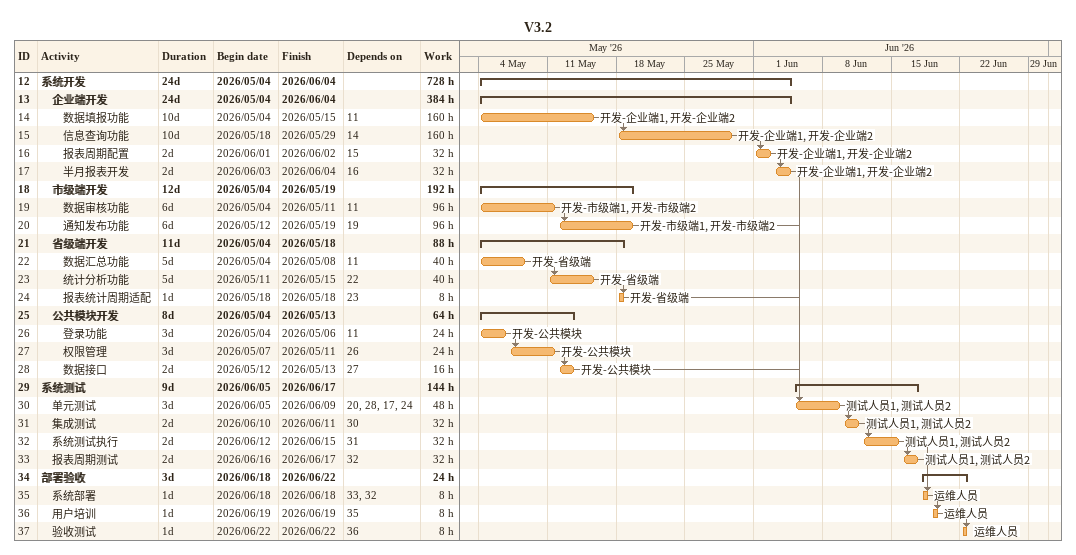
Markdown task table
V3.2

| ID | Level | Task | Duration | Start | Finish | Predecessors | Resources | Work (h) |
|---|---|---|---|---|---|---|---|---|
| 12 | 1 | **系统开发** | 24d | 2026-05-04 | 2026-06-04 |  |  | 728 |
| 13 | 2 | **企业端开发** | 24d | 2026-05-04 | 2026-06-04 |  |  | 384 |
| 14 | 3 | 数据填报功能 | 10d | 2026-05-04 | 2026-05-15 | 11 | 开发-企业端1, 开发-企业端2 | 160 |
| 15 | 3 | 信息查询功能 | 10d | 2026-05-18 | 2026-05-29 | 14 | 开发-企业端1, 开发-企业端2 | 160 |
| 16 | 3 | 报表周期配置 | 2d | 2026-06-01 | 2026-06-02 | 15 | 开发-企业端1, 开发-企业端2 | 32 |
| 17 | 3 | 半月报表开发 | 2d | 2026-06-03 | 2026-06-04 | 16 | 开发-企业端1, 开发-企业端2 | 32 |
| 18 | 2 | **市级端开发** | 12d | 2026-05-04 | 2026-05-19 |  |  | 192 |
| 19 | 3 | 数据审核功能 | 6d | 2026-05-04 | 2026-05-11 | 11 | 开发-市级端1, 开发-市级端2 | 96 |
| 20 | 3 | 通知发布功能 | 6d | 2026-05-12 | 2026-05-19 | 19 | 开发-市级端1, 开发-市级端2 | 96 |
| 21 | 2 | **省级端开发** | 11d | 2026-05-04 | 2026-05-18 |  |  | 88 |
| 22 | 3 | 数据汇总功能 | 5d | 2026-05-04 | 2026-05-08 | 11 | 开发-省级端 | 40 |
| 23 | 3 | 统计分析功能 | 5d | 2026-05-11 | 2026-05-15 | 22 | 开发-省级端 | 40 |
| 24 | 3 | 报表统计周期适配 | 1d | 2026-05-18 | 2026-05-18 | 23 | 开发-省级端 | 8 |
| 25 | 2 | **公共模块开发** | 8d | 2026-05-04 | 2026-05-13 |  |  | 64 |
| 26 | 3 | 登录功能 | 3d | 2026-05-04 | 2026-05-06 | 11 | 开发-公共模块 | 24 |
| 27 | 3 | 权限管理 | 3d | 2026-05-07 | 2026-05-11 | 26 | 开发-公共模块 | 24 |
| 28 | 3 | 数据接口 | 2d | 2026-05-12 | 2026-05-13 | 27 | 开发-公共模块 | 16 |
| 29 | 1 | **系统测试** | 9d | 2026-06-05 | 2026-06-17 |  |  | 144 |
| 30 | 2 | 单元测试 | 3d | 2026-06-05 | 2026-06-09 | 20, 28, 17, 24 | 测试人员1, 测试人员2 | 48 |
| 31 | 2 | 集成测试 | 2d | 2026-06-10 | 2026-06-11 | 30 | 测试人员1, 测试人员2 | 32 |
| 32 | 2 | 系统测试执行 | 2d | 2026-06-12 | 2026-06-15 | 31 | 测试人员1, 测试人员2 | 32 |
| 33 | 2 | 报表周期测试 | 2d | 2026-06-16 | 2026-06-17 | 32 | 测试人员1, 测试人员2 | 32 |
| 34 | 1 | **部署验收** | 3d | 2026-06-18 | 2026-06-22 |  |  | 24 |
| 35 | 2 | 系统部署 | 1d | 2026-06-18 | 2026-06-18 | 33, 32 | 运维人员 | 8 |
| 36 | 2 | 用户培训 | 1d | 2026-06-19 | 2026-06-19 | 35 | 运维人员 | 8 |
| 37 | 2 | 验收测试 | 1d | 2026-06-22 | 2026-06-22 | 36 | 运维人员 | 8 |
